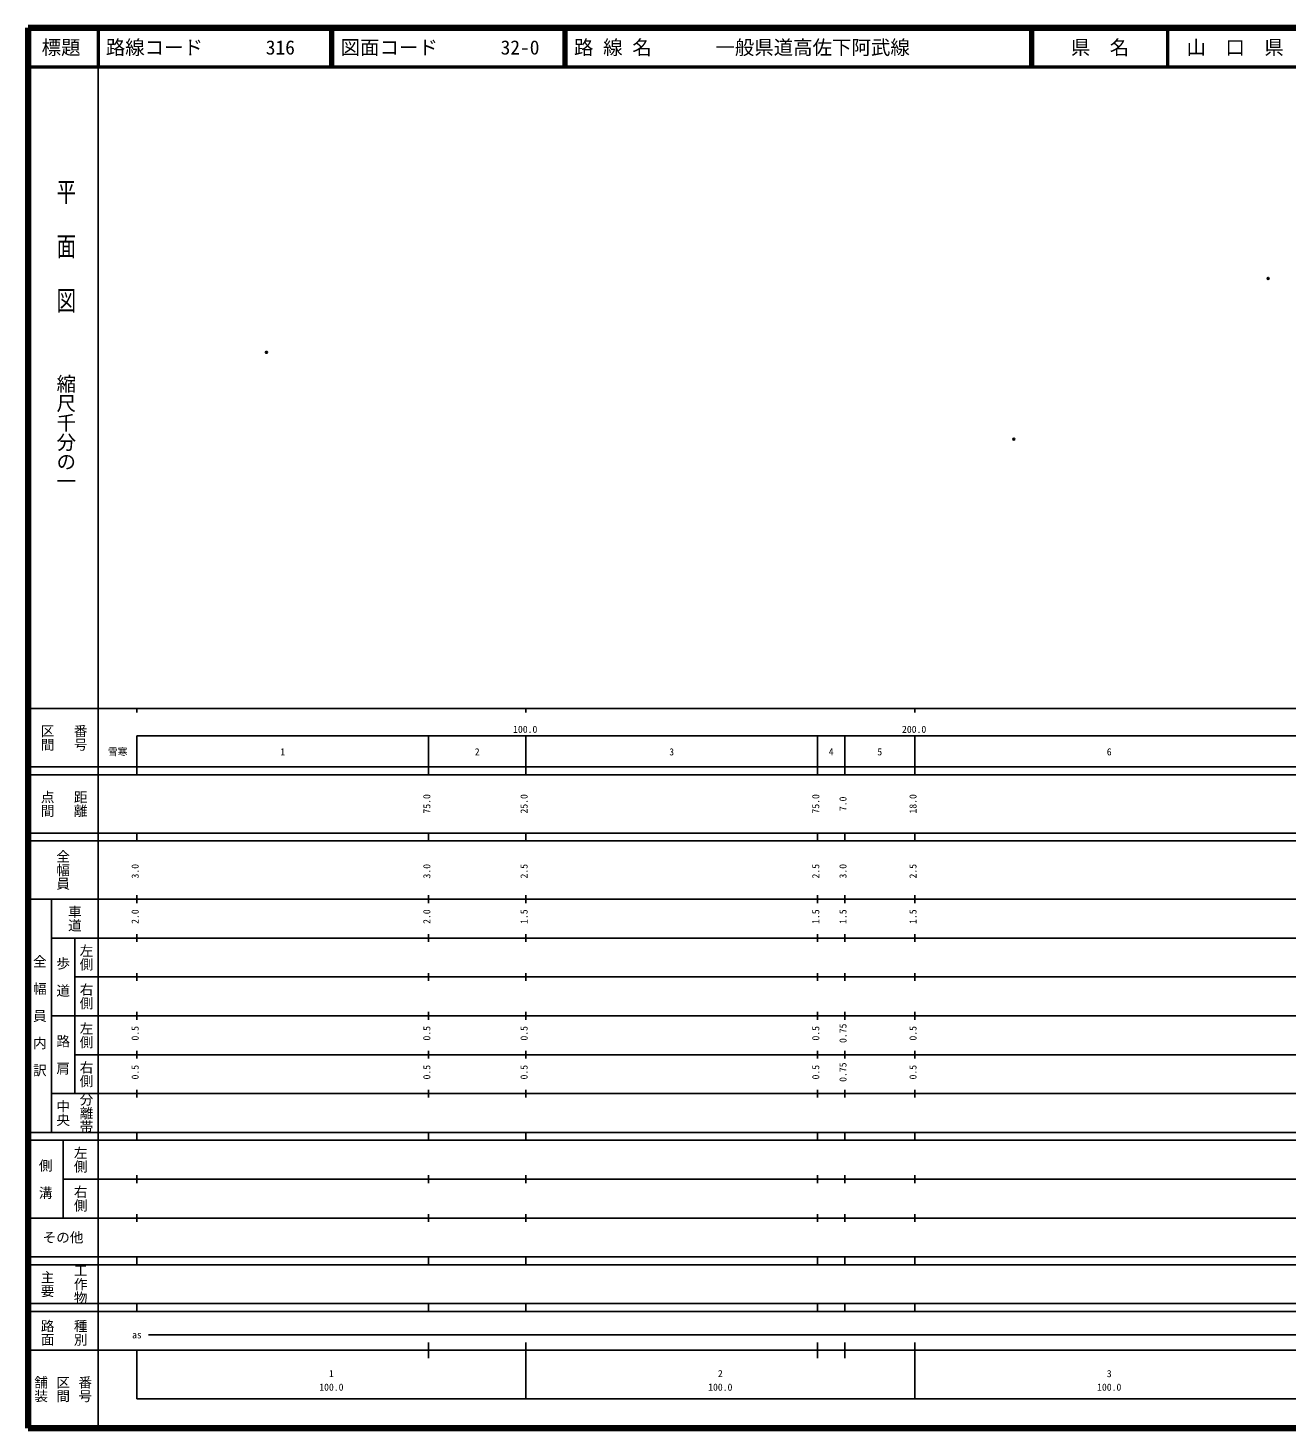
# Model space of a CAD drawing. Units: millimetres on the paper. Extents: x 40 to 680, y 20 to 380.
# Drawn here: x 40 to 363.7, y 20 to 380 of the extents above; entities that cross this region are included whole.
import ezdxf
from ezdxf.enums import TextEntityAlignment as Align

# ---------------------------------------------------------------- set-up
doc = ezdxf.new("R2010")
doc.units = ezdxf.units.MM
doc.header["$PDMODE"] = 32
doc.header["$PDSIZE"] = 0.5
doc.layers.add('M-OTRS', color=6, linetype='Continuous')
doc.layers.add('M-TTL-TXT', color=7, linetype='Continuous')
for name, color, linetype, lineweight in [('M-TTL', 2, 'Continuous', 140), ('M-TTL-BAND', 7, 'Continuous', 25), ('M-TTL-LINE', 7, 'Continuous', 50)]:
    doc.layers.add(name, color=color, linetype=linetype, lineweight=lineweight)
doc.styles.add('@ＭＳ ゴシック', font='')
doc.styles.add('ＭＳ ゴシック', font='')
doc.styles.get('@ＭＳ ゴシック').set_extended_font_data('@MS Gothic')
doc.styles.get('ＭＳ ゴシック').set_extended_font_data('MS Gothic')

msp = doc.modelspace()

# ---------------------------------------------------------------- linework, layer by layer
at = {"layer": 'M-OTRS'}
for p in [(358.85, 315.603), (101.294, 296.595), (293.458, 274.285)]:
    msp.add_point(p, dxfattribs=at)
at = {"layer": 'M-TTL'}
for p, q in [((40, 380), (40, 20)), ((680, 380), (40, 380)), ((40, 20), (680, 20))]:
    msp.add_line(p, q, dxfattribs=at)
at = {"layer": 'M-TTL-BAND'}
for p, q in [((58, 370), (58, 20)), ((40, 205), (579, 205)), ((68, 205), (68, 204)), ((168, 205), (168, 204)), ((268, 205), (268, 204)), ((68, 198), (579, 198)), ((68, 198), (68, 188)), ((143, 188), (143, 198)), ((168, 188), (168, 198)), ((243, 188), (243, 198)), ((250, 188), (250, 198)), ((268, 188), (268, 198)), ((40, 190), (579, 190)), ((40, 188), (579, 188)), ((40, 173), (579, 173)), ((68, 171), (68, 173)), ((143, 171), (143, 173)), ((168, 171), (168, 173)), ((243, 171), (243, 173)), ((250, 171), (250, 173)), ((268, 171), (268, 173)), ((40, 171), (579, 171)), ((40, 156), (579, 156)), ((46, 96), (46, 156)), ((68, 155), (68, 157)), ((143, 155), (143, 157)), ((168, 155), (168, 157)), ((243, 155), (243, 157)), ((250, 155), (250, 157)), ((268, 155), (268, 157)), ((46, 146), (579, 146)), ((52, 146), (52, 106)), ((68, 145), (68, 147)), ((143, 145), (143, 147)), ((168, 145), (168, 147)), ((243, 145), (243, 147)), ((250, 145), (250, 147)), ((268, 145), (268, 147)), ((68, 135), (68, 137)), ((143, 135), (143, 137)), ((168, 135), (168, 137)), ((243, 135), (243, 137)), ((250, 135), (250, 137)), ((268, 135), (268, 137)), ((52, 136), (579, 136)), ((46, 126), (579, 126)), ((68, 125), (68, 127)), ((143, 125), (143, 127)), ((168, 125), (168, 127)), ((243, 125), (243, 127)), ((250, 125), (250, 127)), ((268, 125), (268, 127)), ((52, 116), (579, 116)), ((68, 115), (68, 117)), ((143, 115), (143, 117)), ((168, 115), (168, 117)), ((243, 115), (243, 117)), ((250, 115), (250, 117)), ((268, 115), (268, 117)), ((46, 106), (579, 106)), ((68, 105), (68, 107)), ((143, 105), (143, 107)), ((168, 105), (168, 107)), ((243, 105), (243, 107)), ((250, 105), (250, 107)), ((268, 105), (268, 107)), ((40, 96), (579, 96)), ((40, 94), (579, 94)), ((49, 94), (49, 74)), ((68, 94), (68, 96)), ((143, 94), (143, 96)), ((168, 94), (168, 96)), ((243, 94), (243, 96)), ((250, 94), (250, 96)), ((268, 94), (268, 96)), ((49, 84), (579, 84)), ((68, 83), (68, 85)), ((143, 83), (143, 85)), ((168, 83), (168, 85)), ((243, 83), (243, 85)), ((250, 83), (250, 85)), ((268, 83), (268, 85)), ((40, 74), (579, 74)), ((68, 73), (68, 75)), ((143, 73), (143, 75)), ((168, 73), (168, 75)), ((243, 73), (243, 75)), ((250, 73), (250, 75)), ((268, 73), (268, 75)), ((40, 64), (579, 64)), ((40, 62), (579, 62)), ((68, 62), (68, 64)), ((143, 62), (143, 64)), ((168, 62), (168, 64)), ((243, 62), (243, 64)), ((250, 62), (250, 64)), ((268, 62), (268, 64)), ((40, 52), (579, 52)), ((68, 50), (68, 52)), ((143, 50), (143, 52)), ((168, 50), (168, 52)), ((243, 50), (243, 52)), ((250, 50), (250, 52)), ((268, 50), (268, 52)), ((40, 50), (579, 50)), ((71, 44), (565, 44)), ((40, 40), (579, 40)), ((68, 40), (68, 27.5)), ((143, 38), (143, 42)), ((168, 27.5), (168, 42)), ((243, 38), (243, 42)), ((250, 38), (250, 42)), ((268, 27.5), (268, 42)), ((68, 27.5), (579, 27.5))]:
    msp.add_line(p, q, dxfattribs=at)
at = {"layer": 'M-TTL-LINE'}
for p, q in [((58, 380), (58, 370)), ((117.75, 380), (117.75, 370)), ((118.25, 380), (118.25, 370)), ((177.75, 380), (177.75, 370)), ((178.25, 380), (178.25, 370)), ((297.75, 380), (297.75, 370)), ((298.25, 380), (298.25, 370)), ((333, 380), (333, 370)), ((40, 370), (680, 370))]:
    msp.add_line(p, q, dxfattribs=at)

# ---------------------------------------------------------------- texts
at = {"layer": 'M-TTL-BAND', "style": '@ＭＳ ゴシック', "width": 1.4}
msp.add_text('平  面  図', height=3.666, rotation=270, dxfattribs=at).set_placement((49.777, 306.475), align=Align.MIDDLE_RIGHT)
at = {"layer": 'M-TTL-BAND', "style": '@ＭＳ ゴシック'}
msp.add_text('縮尺千分の一', height=3.666, rotation=270, dxfattribs=at).set_placement((49.777, 261.03), align=Align.MIDDLE_RIGHT)
for s, p in [('区間', (45, 197.5)), ('番号', (53.5, 197.5)), ('点間', (45, 180.5)), ('距離', (53.5, 180.5)), ('全幅員', (49, 163.5)), ('車道', (52, 151)), ('左側', (55, 141)), ('全\u3000幅\u3000員\u3000内\u3000訳', (43, 126)), ('歩\u3000道', (49, 136)), ('右側', (55, 131)), ('左側', (55, 121)), ('路\u3000肩', (49, 116)), ('右側', (55, 111)), ('分離帯', (55, 101)), ('中央', (49, 101)), ('左側', (53.5, 89)), ('側\u3000溝', (44.5, 84)), ('右側', (53.5, 79)), ('工作物', (53.5, 57)), ('主要', (45, 57)), ('路面', (45, 44.5)), ('種別', (53.5, 44.5)), ('舗装', (43.333, 30)), ('区間', (49, 30)), ('番号', (54.667, 30))]:
    msp.add_text(s, height=2.566, rotation=270, dxfattribs=at).set_placement(p, align=Align.MIDDLE_CENTER)
at = {"layer": 'M-TTL-BAND', "style": 'ＭＳ ゴシック'}
for s, p in [('100.0', (167.844, 198.195)), ('200.0', (267.844, 198.195)), ('雪寒', (63.076, 192.405)), ('1', (105.5, 192.405)), ('2', (155.5, 192.405)), ('3', (205.5, 192.405)), ('4', (246.5, 192.405)), ('5', (259, 192.405)), ('6', (318, 192.405)), ('as', (68, 42.5)), ('1', (118, 32.523)), ('2', (218, 32.523)), ('3', (318, 32.523)), ('100.0', (118, 29.033)), ('100.0', (218, 29.033)), ('100.0', (318, 29.033))]:
    msp.add_text(s, height=1.833, dxfattribs=at).set_placement(p, align=Align.BOTTOM_CENTER)
for s, p in [('75.0', (144, 180.5)), ('25.0', (169, 180.5)), ('75.0', (244, 180.5)), ('7.0', (251, 180.5)), ('18.0', (269, 180.5)), ('3.0', (69, 163.174)), ('3.0', (144, 163.174)), ('2.5', (169, 163.174)), ('2.5', (244, 163.174)), ('3.0', (251, 163.174)), ('2.5', (269, 163.174)), ('2.0', (69, 151.5)), ('2.0', (144, 151.5)), ('1.5', (169, 151.5)), ('1.5', (244, 151.5)), ('1.5', (251, 151.5)), ('1.5', (269, 151.5)), ('0.5', (69, 121.5)), ('0.5', (144, 121.5)), ('0.5', (169, 121.5)), ('0.5', (244, 121.5)), ('0.75', (251, 121.5)), ('0.5', (269, 121.5)), ('0.5', (69, 111.5)), ('0.5', (144, 111.5)), ('0.5', (169, 111.5)), ('0.5', (244, 111.5)), ('0.75', (251, 111.5)), ('0.5', (269, 111.5))]:
    msp.add_text(s, height=1.833, rotation=90, dxfattribs=at).set_placement(p, align=Align.BOTTOM_CENTER)
msp.add_text('その他', height=2.566, dxfattribs=at).set_placement((49, 69), align=Align.MIDDLE_CENTER)
at = {"layer": 'M-TTL-TXT', "style": 'ＭＳ ゴシック'}
for s, p in [('標題', (48.5, 375)), ('県\u3000名', (315.625, 375)), ('山\u3000口\u3000県', (350.375, 375))]:
    msp.add_text(s, height=3.666, dxfattribs=at).set_placement(p, align=Align.MIDDLE_CENTER)
for s, p in [('路線コード', (60, 375)), ('316', (101.142, 375)), ('図面コード', (120.38, 375)), ('32-0', (161.521, 375)), ('路 線 名', (180.38, 375)), ('一般県道高佐下阿武線', (216.734, 375))]:
    msp.add_text(s, height=3.666, dxfattribs=at).set_placement(p, align=Align.MIDDLE_LEFT)

doc.saveas('drawing.dxf')
